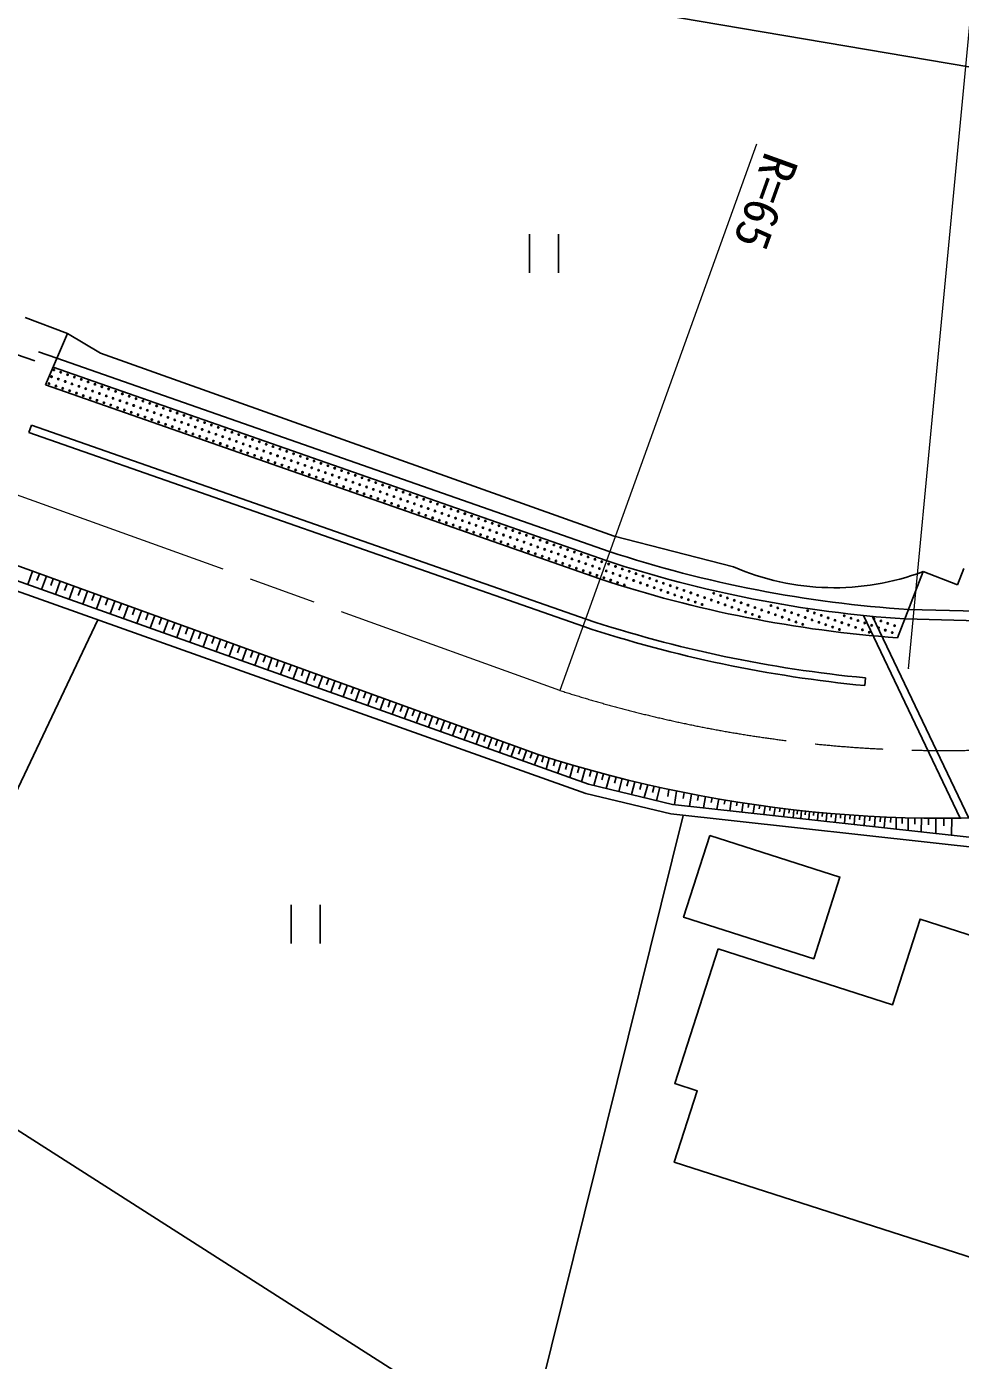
# Model space of a CAD drawing. Units: millimetres, scale not verified. Extents: x 40000 to 680000, y 20000 to 380000.
# Drawn here: x 94761 to 143012, y 241751 to 310659 of the extents above; entities that cross this region are included whole.
import ezdxf
from ezdxf.enums import TextEntityAlignment as Align

# ---------------------------------------------------------------- set-up
doc = ezdxf.new("R2010")
doc.units = ezdxf.units.MM
doc.header["$LTSCALE"] = 1000
doc.linetypes.add('CHAIN', pattern=[18.5, 12, -1.5, 3.5, -1.5])
for name, color, linetype, lineweight in [('M-BGD', 7, 'Continuous', 25), ('M-BMK', 2, 'CHAIN', 13), ('M-STR-HTXT', 7, 'Continuous', 13)]:
    doc.layers.add(name, color=color, linetype=linetype, lineweight=lineweight)
doc.styles.add('ＭＳ ゴシック', font='')
doc.styles.get('ＭＳ ゴシック').set_extended_font_data('MS Gothic')

# ---------------------------------------------------------------- blocks, each defined once
blk = doc.blocks.new('open_arrow')
at = {"color": 0, "linetype": 'Continuous', "lineweight": -2}
blk.add_lwpolyline([(7.5, 1.25), (0, 0), (7.5, -1.25)], dxfattribs=at)

msp = doc.modelspace()

# ---------------------------------------------------------------- linework, layer by layer
at = {"layer": 'M-BGD'}
for p, q in [((164870, 304949), (81588, 319081)), ((120739, 299936), (120739, 297936)), ((122239, 297936), (122239, 299936)), ((94681, 295626), (96869, 294803)), ((95736, 292152), (96869, 294803)), ((96869, 294803), (98581, 293791)), ((95183, 293396), (94237, 293719)), ((96327, 293534), (95380, 293857)), ((98581, 293791), (125127, 284327)), ((124706, 283071), (96130, 293073)), ((124867, 283545), (96327, 293534)), ((121188, 273050), (69425, 291821)), ((124385, 282125), (95736, 292152)), ((69508, 290846), (123804, 271517)), ((69341, 290375), (123661, 271037)), ((95009, 290075), (94877, 289698)), ((123549, 279663), (94877, 289698)), ((123677, 280041), (95009, 290075)), ((131282, 282748), (125127, 284327)), ((95066, 282523), (94816, 281836)), ((142868, 281814), (143198, 282663)), ((95423, 282393), (95294, 282037)), ((95781, 282264), (95534, 281581)), ((96137, 282134), (96009, 281779)), ((96493, 282005), (96247, 281327)), ((96848, 281877), (96720, 281523)), ((139765, 279081), (141097, 282503)), ((141097, 282503), (142868, 281814)), ((97202, 281748), (96958, 281074)), ((97555, 281620), (97427, 281269)), ((97908, 281492), (97665, 280822)), ((98259, 281365), (98132, 281015)), ((98610, 281238), (98368, 280572)), ((98959, 281111), (98833, 280763)), ((99309, 280984), (99069, 280323)), ((99656, 280858), (99531, 280512)), ((100004, 280732), (99765, 280075)), ((100350, 280607), (100225, 280262)), ((100696, 280481), (100459, 279828)), ((144841, 280433), (140335, 280546)), ((80786, 242818), (98438, 280017)), ((101041, 280356), (100916, 280013)), ((101385, 280232), (101149, 279582)), ((101728, 280107), (101604, 279765)), ((102070, 279983), (101836, 279337)), ((102412, 279859), (102288, 279519)), ((138016, 280238), (143012, 269764)), ((138481, 280192), (143452, 269771)), ((140145, 280057), (144701, 279934)), ((102753, 279736), (102520, 279094)), ((103092, 279612), (102969, 279274)), ((103432, 279489), (103200, 278852)), ((103770, 279367), (103647, 279030)), ((104107, 279244), (103878, 278611)), ((104444, 279122), (104322, 278787)), ((104780, 279000), (104552, 278371)), ((105115, 278879), (104994, 278545)), ((105449, 278758), (105222, 278132)), ((105783, 278637), (105662, 278305)), ((106116, 278516), (105890, 277894)), ((106447, 278396), (106327, 278065)), ((106778, 278276), (106554, 277658)), ((107108, 278156), (106989, 277827)), ((107438, 278036), (107216, 277422)), ((107767, 277917), (107648, 277590)), ((108095, 277798), (107874, 277188)), ((108422, 277680), (108304, 277354)), ((108749, 277561), (108529, 276955)), ((109074, 277443), (108956, 277119)), ((109399, 277325), (109181, 276723)), ((109723, 277208), (109606, 276885)), ((110046, 277091), (109829, 276492)), ((138108, 277013), (138070, 276615)), ((110369, 276974), (110252, 276652)), ((110691, 276857), (110475, 276262)), ((111011, 276741), (110895, 276421)), ((111332, 276624), (111117, 276033)), ((111651, 276509), (111536, 276190)), ((111970, 276393), (111757, 275806)), ((112288, 276278), (112173, 275961)), ((112605, 276163), (112393, 275579)), ((112921, 276048), (112807, 275733)), ((113237, 275933), (113027, 275354)), ((113552, 275819), (113438, 275506)), ((113866, 275705), (113657, 275129)), ((114179, 275592), (114066, 275280)), ((114492, 275478), (114285, 274906)), ((114804, 275365), (114691, 275055)), ((115115, 275252), (114909, 274684)), ((115425, 275140), (115313, 274831)), ((115735, 275027), (115530, 274463)), ((116044, 274916), (115932, 274608)), ((116352, 274804), (116149, 274242)), ((116660, 274692), (116549, 274386)), ((116967, 274581), (116764, 274023)), ((117272, 274470), (117162, 274165)), ((117578, 274359), (117377, 273805)), ((117882, 274249), (117772, 273946)), ((118186, 274139), (117987, 273588)), ((118489, 274029), (118380, 273727)), ((118792, 273919), (118593, 273372)), ((119093, 273810), (118984, 273509)), ((119394, 273701), (119197, 273157)), ((119694, 273592), (119586, 273293)), ((119994, 273483), (119798, 272943)), ((120293, 273375), (120185, 273077)), ((120591, 273267), (120396, 272730)), ((120888, 273159), (120781, 272863)), ((121205, 273049), (121002, 272515)), ((121467, 272961), (121387, 272664)), ((121769, 272866), (121615, 272296)), ((122074, 272772), (121993, 272472)), ((122380, 272679), (122219, 272082)), ((122689, 272586), (122607, 272284)), ((122998, 272495), (122828, 271865)), ((123311, 272405), (123228, 272100)), ((123624, 272316), (123443, 271646)), ((123940, 272228), (123856, 271920)), ((123804, 271517), (128135, 270475)), ((124256, 272142), (124070, 271453)), ((124576, 272056), (124492, 271745)), ((124896, 271972), (124714, 271298)), ((125219, 271888), (125134, 271575)), ((125543, 271806), (125364, 271142)), ((125870, 271725), (125785, 271409)), ((126198, 271646), (126019, 270984)), ((126529, 271568), (126442, 271248)), ((123661, 271037), (128049, 269981)), ((126860, 271491), (126681, 270825)), ((127195, 271415), (127108, 271092)), ((127488, 271352), (127305, 270674)), ((127947, 271251), (127888, 270890)), ((128350, 271167), (128234, 270463)), ((128733, 271089), (128682, 270781)), ((129114, 271014), (129009, 270378)), ((129477, 270944), (129433, 270678)), ((129839, 270877), (129743, 270297)), ((130183, 270815), (130144, 270580)), ((128135, 270475), (159854, 266986)), ((130525, 270755), (130437, 270221)), ((130851, 270700), (130816, 270488)), ((131175, 270646), (131093, 270149)), ((131484, 270597), (131452, 270400)), ((131791, 270549), (131714, 270081)), ((132084, 270505), (132053, 270318)), ((132375, 270462), (132301, 270016)), ((132652, 270423), (132622, 270240)), ((132928, 270385), (132857, 269955)), ((133190, 270349), (133160, 270166)), ((133451, 270315), (133382, 269897)), ((133700, 270284), (133669, 270096)), ((133947, 270254), (133879, 269843)), ((134183, 270226), (134150, 270030)), ((134405, 270200), (134372, 269789)), ((134590, 270179), (134574, 269977)), ((134797, 270156), (134765, 269745)), ((135010, 270134), (134995, 269937)), ((120495, 236924), (128694, 269910)), ((128049, 269981), (159800, 266489)), ((135224, 270112), (135191, 269698)), ((135444, 270089), (135429, 269896)), ((135664, 270068), (135631, 269650)), ((135891, 270047), (135876, 269854)), ((136119, 270026), (136085, 269600)), ((136352, 270006), (136337, 269811)), ((136587, 269986), (136552, 269549)), ((136828, 269967), (136812, 269766)), ((137069, 269949), (137034, 269496)), ((137318, 269931), (137301, 269719)), ((137567, 269913), (137530, 269441)), ((137824, 269897), (137806, 269672)), ((138081, 269881), (138041, 269385)), ((138345, 269866), (138326, 269623)), ((138610, 269851), (138569, 269327)), ((138883, 269838), (138862, 269572)), ((139127, 269826), (139083, 269278)), ((139414, 269814), (139411, 269532)), ((139698, 269803), (139690, 269209)), ((140006, 269793), (140003, 269495)), ((140318, 269784), (140310, 269140)), ((140657, 269776), (140653, 269455)), ((141000, 269769), (140991, 269063)), ((141372, 269764), (141368, 269411)), ((141749, 269760), (141739, 268980)), ((142158, 269759), (142153, 269362)), ((142572, 269760), (142560, 268888)), ((108437, 265283), (108437, 263283)), ((109937, 263283), (109937, 265283)), ((120495, 236924), (87870, 257747))]:
    msp.add_line(p, q, dxfattribs=at)
for points in [[(130065, 268872), (136790, 266720), (135439, 262496), (128714, 264648)], [(130491, 263020), (128254, 256056), (129413, 255684), (128225, 251985), (153542, 243853), (159284, 261731), (151098, 264361), (150202, 261570), (140934, 264547), (139513, 260123)]]:
    msp.add_lwpolyline(points, close=True, dxfattribs=at)
for centre in [(96168, 292927), (95920, 292219), (96044, 292573), (96398, 292449), (96522, 292803), (96752, 292325), (96876, 292679), (97106, 292201), (97230, 292555), (97584, 292431), (97938, 292308), (98292, 292184), (96274, 292095), (96628, 291971), (96982, 291847), (97336, 291724), (97460, 292077), (97690, 291600), (97814, 291954), (98044, 291476), (98168, 291830), (98522, 291706), (98645, 292060), (98876, 291582), (98999, 291936), (99230, 291458), (99353, 291812), (99707, 291688), (100061, 291564), (98398, 291352), (98752, 291228), (99106, 291104), (99460, 290980), (99583, 291334), (99814, 290856), (99937, 291210), (100291, 291086), (100415, 291440), (100645, 290963), (100769, 291316), (100999, 290839), (101123, 291193), (101477, 291069), (101831, 290945), (102185, 290821), (100167, 290732), (100521, 290609), (100875, 290485), (101229, 290361), (101353, 290715), (101583, 290237), (101707, 290591), (101937, 290113), (102061, 290467), (102415, 290343), (102539, 290697), (102769, 290219), (102893, 290573), (103123, 290095), (103247, 290449), (103601, 290325), (103955, 290202), (104309, 290078), (102291, 289989), (102645, 289865), (102999, 289741), (103353, 289618), (103477, 289971), (103707, 289494), (103831, 289848), (104185, 289724), (104539, 289600), (104663, 289954), (104893, 289476), (105017, 289830), (105370, 289706), (105724, 289582), (106078, 289458), (104061, 289370), (104415, 289246), (104769, 289122), (105123, 288998), (105247, 289352), (105477, 288874), (105601, 289228), (105831, 288750), (105954, 289104), (106308, 288980), (106432, 289334), (106662, 288857), (106786, 289210), (107016, 288733), (107140, 289087), (107494, 288963), (107848, 288839), (108202, 288715), (106185, 288626), (106539, 288503), (106892, 288379), (107246, 288255), (107370, 288609), (107600, 288131), (107724, 288485), (107954, 288007), (108078, 288361), (108432, 288237), (108556, 288591), (108786, 288113), (108910, 288467), (109264, 288343), (109618, 288219), (109972, 288096), (108308, 287883), (108662, 287759), (109016, 287635), (109140, 287989), (109370, 287512), (109494, 287866), (109724, 287388), (109848, 287742), (110202, 287618), (110326, 287972), (110556, 287494), (110680, 287848), (110910, 287370), (111034, 287724), (111388, 287600), (111742, 287476), (112095, 287352), (110078, 287264), (110432, 287140), (110786, 287016), (111140, 286892), (111264, 287246), (111494, 286768), (111618, 287122), (111848, 286644), (111972, 286998), (112326, 286874), (112449, 287228), (112679, 286751), (112803, 287105), (113033, 286627), (113157, 286981), (113511, 286857), (113865, 286733), (112202, 286521), (112556, 286397), (112910, 286273), (113264, 286149), (113387, 286503), (113617, 286025), (113741, 286379), (114095, 286255), (114219, 286609), (114449, 286131), (114573, 286485), (114803, 286007), (114927, 286361), (115281, 286237), (115635, 286113), (115989, 285990), (113971, 285901), (114325, 285777), (114679, 285653), (115033, 285529), (115157, 285883), (115387, 285406), (115511, 285760), (115741, 285282), (115865, 285636), (116219, 285512), (116343, 285866), (116573, 285388), (116697, 285742), (116927, 285264), (117051, 285618), (117405, 285494), (117759, 285370), (118113, 285246), (116095, 285158), (116449, 285034), (116803, 284910), (117157, 284786), (117281, 285140), (117511, 284662), (117635, 285016), (117989, 284892), (118343, 284768), (118467, 285122), (118697, 284645), (118820, 284999), (119174, 284875), (119528, 284751), (119882, 284627), (117865, 284538), (118219, 284415), (118573, 284291), (118927, 284167), (119051, 284521), (119281, 284043), (119404, 284397), (119635, 283919), (119758, 284273), (120112, 284149), (120236, 284503), (120466, 284025), (120590, 284379), (120820, 283901), (120944, 284255), (121298, 284131), (121652, 284007), (122006, 283884), (119988, 283795), (120342, 283671), (120696, 283547), (121050, 283423), (121174, 283777), (121404, 283300), (121528, 283654), (121758, 283176), (121882, 283530), (122236, 283406), (122360, 283760), (122590, 283282), (122714, 283636), (123068, 283512), (123422, 283388), (123776, 283264), (122112, 283052), (122466, 282928), (122820, 282804), (122944, 283158), (123174, 282680), (123298, 283034), (123528, 282556), (123652, 282910), (124006, 282786), (124130, 283140), (124360, 282662), (124484, 283016), (124714, 282539), (124838, 282893), (125192, 282769), (125545, 282645), (125899, 282521), (123882, 282432), (124236, 282309), (124590, 282185), (124944, 282061), (125068, 282415), (125298, 281937), (125422, 282291), (125652, 281813), (125776, 282167), (126129, 282043), (126253, 282397), (126483, 281919), (126607, 282273), (126837, 281795), (126961, 282149), (127315, 282025), (127669, 281901), (127191, 281671), (127545, 281548), (127899, 281424), (128023, 281778), (128253, 281300), (128377, 281654), (128607, 281176), (128731, 281530), (129085, 281406), (129439, 281282), (129793, 281158), (130271, 281388), (130625, 281264), (130979, 281141), (128961, 281052), (129315, 280928), (129669, 280804), (130147, 281034), (130501, 280910), (130855, 280787), (131209, 280663), (131332, 281017), (131563, 280539), (131686, 280893), (132040, 280769), (132394, 280645), (132748, 280521), (133226, 280751), (133580, 280627), (133934, 280503), (135120, 280486), (131917, 280415), (132270, 280291), (132624, 280167), (133102, 280397), (133456, 280273), (133810, 280149), (134164, 280026), (134288, 280380), (134518, 279902), (134642, 280256), (134872, 279778), (134996, 280132), (135350, 280008), (135474, 280362), (135704, 279884), (135828, 280238), (136058, 279760), (136182, 280114), (136536, 279990), (136889, 279866), (137013, 280220), (137243, 279742), (137367, 280096), (137721, 279972), (138075, 279849), (138553, 280079), (138907, 279955), (139261, 279831), (136412, 279636), (136766, 279512), (137597, 279619), (137951, 279495), (138305, 279371), (138429, 279725), (138783, 279601), (139137, 279477), (139491, 279353), (139615, 279707)]:
    msp.add_circle(centre, 37.5, dxfattribs=at)
for centre, radius, start, end in [((144411, 342947), 62534, 251.78855, 266.26328), ((144411, 342947), 63034, 251.78427, 266.11972), ((136493, 294806), 13136, 246.62736, 290.51667), ((144411, 342947), 64034, 251.77584, 265.83965), ((144411, 342947), 66234, 251.75799, 264.53962), ((144411, 342947), 66634, 251.75484, 264.53962), ((142166, 338259), 68500, 252.16719, 278.01717)]:
    msp.add_arc(centre, radius, start, end, dxfattribs=at)
at = {"layer": 'M-BMK'}
msp.add_line((122320, 276363), (76210, 292949), dxfattribs=at)
msp.add_arc((142166, 338259), 65000, 252.22299, 282.70906, dxfattribs=at)
at = {"layer": 'M-STR-HTXT'}
msp.add_line((132474, 304592), (122320, 276363), dxfattribs=at)
msp.add_lwpolyline([(140334, 277481), (144826, 324719), (124619, 324719)], dxfattribs=at)

# ---------------------------------------------------------------- block references
at = {"layer": 'M-STR-HTXT', "rotation": 84.6}
msp.add_blockref('open_arrow', (140334, 277481), dxfattribs=at)

# ---------------------------------------------------------------- texts
at = {"layer": 'M-STR-HTXT', "style": 'ＭＳ ゴシック'}
msp.add_text('R=65', height=1833, rotation=250.216, dxfattribs=at).set_placement((132427, 304460), align=Align.BOTTOM_LEFT)

doc.saveas('drawing.dxf')
